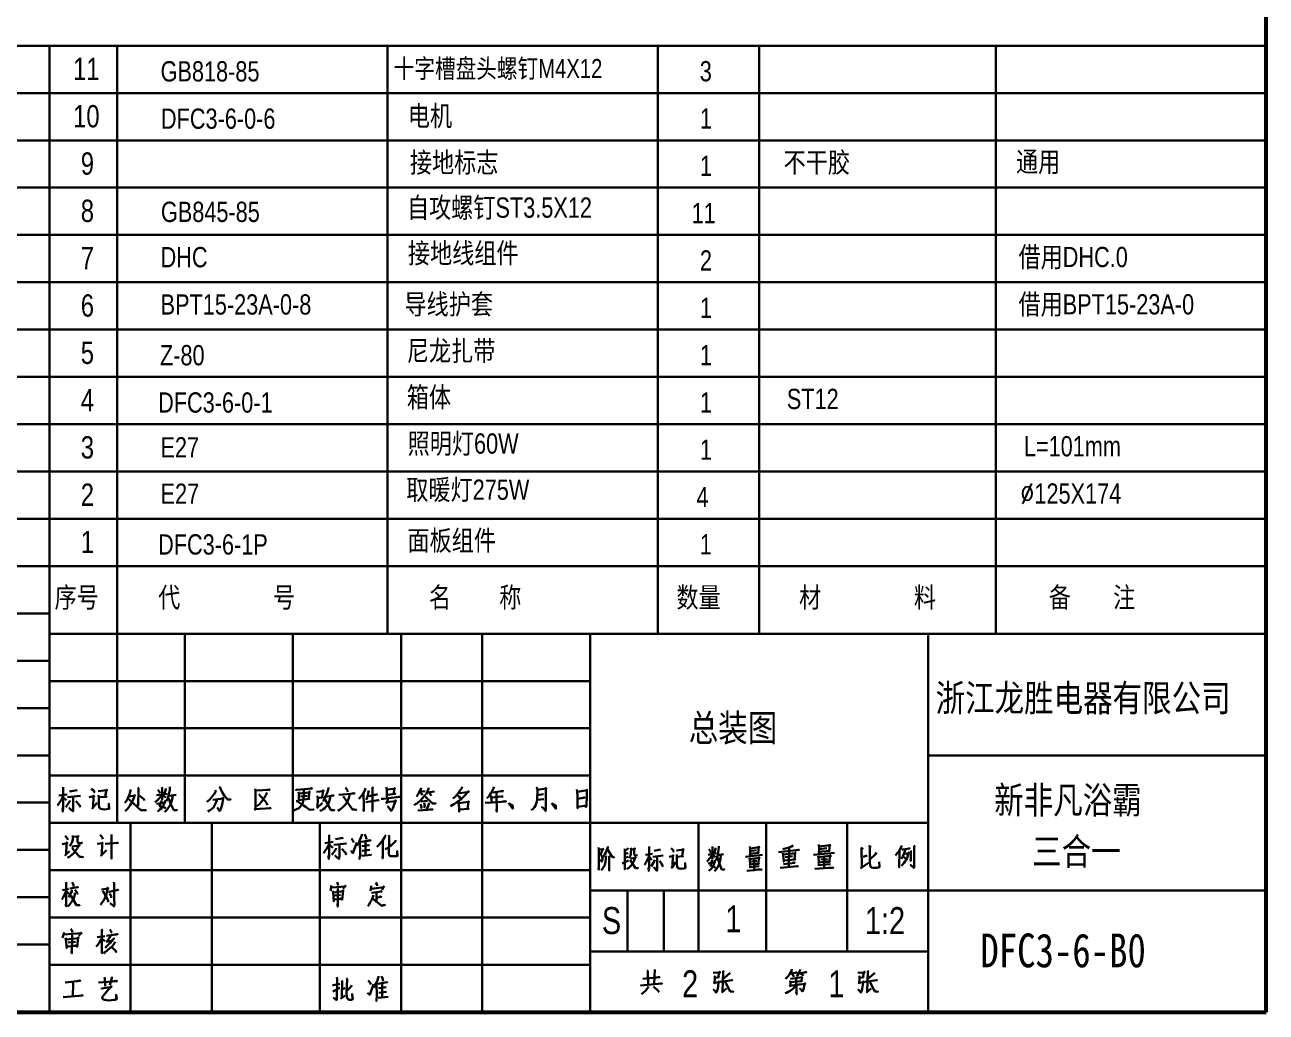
# Model space of a CAD drawing. Extents: x 2851 to 5144, y -2460 to -454.
# Drawn here: x 3241.8 to 3425.4, y -862.2 to -716.1 of the extents above; entities that cross this region are included whole.
import ezdxf

# ---------------------------------------------------------------- set-up
doc = ezdxf.new("R2010")
doc.units = 0
doc.header["$LTSCALE"] = 1.21
doc.header["$MEASUREMENT"] = 0
doc.linetypes.add('0', pattern=[0])
doc.linetypes.add('1', pattern=[0])
doc.layers.get('0').update_dxf_attribs({"linetype": 'CONTINUOUS', "lineweight": 30})
doc.styles.get("Standard").update_dxf_attribs({"font": 'txt.shx', "width": 0.8, "height": 3})

msp = doc.modelspace()

# ---------------------------------------------------------------- linework, layer by layer
at = {"lineweight": 53}
msp.add_line((3425.41, -862.18), (3425.41, -454.18), dxfattribs=at)
for p, q in [((3065.41, -719.18), (3245.41, -719.18)), ((3245.41, -719.18), (3425.41, -719.18)), ((3245.41, -719.18), (3425.41, -719.18)), ((3255.41, -806.18), (3255.41, -719.18)), ((3295.41, -806.18), (3295.41, -719.18)), ((3335.42, -806.18), (3335.42, -719.18)), ((3350.42, -806.18), (3350.42, -719.18)), ((3385.42, -806.18), (3385.42, -719.18)), ((3065.41, -726.18), (3245.41, -726.18)), ((3245.41, -726.18), (3425.41, -726.18)), ((3065.41, -733.18), (3245.41, -733.18)), ((3245.41, -733.18), (3425.41, -733.18)), ((3065.41, -740.18), (3245.41, -740.18)), ((3245.41, -740.18), (3425.41, -740.18)), ((3065.41, -747.18), (3245.41, -747.18)), ((3245.41, -747.18), (3425.41, -747.18)), ((3065.41, -754.18), (3245.41, -754.18)), ((3245.41, -754.18), (3425.41, -754.18)), ((3065.41, -761.18), (3245.41, -761.18)), ((3245.41, -761.18), (3425.41, -761.18)), ((3065.41, -768.18), (3245.41, -768.18)), ((3245.41, -768.18), (3425.41, -768.18)), ((3065.41, -775.18), (3245.41, -775.18)), ((3245.41, -775.18), (3425.41, -775.18)), ((3065.41, -782.18), (3245.41, -782.18)), ((3245.41, -782.18), (3425.41, -782.18)), ((3065.41, -789.18), (3245.41, -789.18)), ((3065.41, -789.18), (3245.41, -789.18)), ((3245.41, -789.18), (3425.41, -789.18)), ((3065.41, -796.18), (3245.41, -796.18)), ((3245.41, -796.18), (3425.41, -796.18)), ((3065.41, -803.18), (3245.41, -803.18)), ((3245.41, -806.18), (3419.85, -806.18)), ((3245.41, -806.18), (3425.41, -806.18)), ((3065.41, -810.18), (3245.41, -810.18)), ((3065.41, -817.18), (3245.41, -817.18)), ((3065.41, -824.18), (3245.41, -824.18)), ((3065.41, -831.18), (3245.41, -831.18)), ((3065.41, -838.18), (3245.41, -838.18)), ((3065.41, -845.18), (3245.41, -845.18)), ((3065.41, -852.18), (3245.41, -852.18))]:
    msp.add_line(p, q)
at = {"linetype": '0'}
for p, q in [((3245.41, -719.18), (3245.41, -862.18)), ((3245.41, -806.18), (3425.41, -806.18)), ((3255.41, -834.18), (3255.41, -806.18)), ((3265.41, -834.18), (3265.41, -806.18)), ((3281.41, -834.18), (3281.41, -806.18)), ((3297.41, -834.18), (3297.41, -806.18)), ((3309.41, -834.18), (3309.41, -806.18)), ((3325.41, -806.18), (3325.41, -862.18)), ((3375.41, -862.18), (3375.41, -806.18)), ((3425.41, -824.18), (3375.41, -824.18)), ((3325.41, -827.18), (3245.41, -827.18)), ((3375.41, -834.18), (3245.41, -834.18)), ((3257.41, -862.18), (3257.41, -834.18)), ((3269.41, -862.18), (3269.41, -834.18)), ((3285.41, -862.18), (3285.41, -834.18)), ((3297.41, -862.18), (3297.41, -834.18)), ((3309.41, -862.18), (3309.41, -834.18)), ((3341.41, -834.18), (3341.41, -853.18)), ((3351.41, -834.18), (3351.41, -853.18)), ((3363.41, -834.18), (3363.41, -853.18)), ((3325.41, -841.18), (3245.41, -841.18)), ((3375.41, -844.18), (3325.41, -844.18)), ((3425.41, -844.18), (3375.41, -844.18)), ((3375.41, -853.18), (3325.41, -853.18)), ((3425.41, -862.18), (3245.41, -862.18))]:
    msp.add_line(p, q, dxfattribs=at)
at = {"linetype": '1'}
for p, q in [((3325.41, -813.18), (3245.41, -813.18)), ((3325.41, -820.18), (3245.41, -820.18)), ((3330.91, -844.18), (3330.91, -853.18)), ((3336.27, -844.18), (3336.27, -853.18)), ((3325.41, -848.18), (3245.41, -848.18)), ((3325.41, -855.18), (3245.41, -855.18))]:
    msp.add_line(p, q, dxfattribs=at)
at = {"linetype": '0', "lineweight": 53}
msp.add_line((2850.91, -862.18), (3425.41, -862.18), dxfattribs=at)
at = {"linetype": '1'}
for points in [[(3246.77, -830.13), (3248.03, -829.95)], [(3247.44, -828.87), (3247.41, -831.93), (3247.36, -832.49), (3247.33, -832.2), (3247.38, -831.88)], [(3248.35, -829.51), (3249.51, -829.34)], [(3251.59, -829.13), (3251.94, -829.37), (3252.03, -829.48), (3252.03, -829.63), (3252, -829.43)], [(3252.58, -829.48), (3253.93, -829.34), (3253.84, -829.25), (3253.66, -830.3), (3253.84, -830.3), (3252.7, -830.39)], [(3252.64, -830.07), (3252.7, -830.51), (3252.7, -831.5), (3252.73, -831.82), (3252.79, -831.96), (3252.88, -832.05), (3253.02, -832.11), (3253.26, -832.14), (3253.52, -832.17), (3254.25, -832.08), (3254.19, -831.32), (3254.19, -832.08)], [(3257.41, -829.21), (3257.38, -829.38), (3257.24, -829.97), (3257.06, -830.37), (3256.92, -830.67), (3256.74, -830.96), (3256.57, -831.19)], [(3257.12, -830.26), (3258.06, -830.14), (3257.97, -830.08), (3257.91, -830.35), (3257.79, -830.72), (3257.68, -830.96), (3257.5, -831.28), (3257.36, -831.54), (3257.12, -831.83), (3256.95, -832.07), (3256.74, -832.27), (3256.6, -832.42)], [(3258.49, -828.92), (3258.58, -829.06), (3258.55, -829.21), (3258.52, -831.63), (3258.49, -831.48), (3258.55, -831.16)], [(3262.06, -830.05), (3261.8, -830.37), (3261.53, -830.67), (3261.27, -830.9), (3261.01, -831.1)], [(3261.24, -830.08), (3262.82, -829.85)], [(3261.42, -829.27), (3261.68, -829.59), (3261.74, -829.79)], [(3262.03, -828.89), (3262.09, -829.09), (3262.09, -830.7), (3262.03, -830.49), (3262.09, -830.32)], [(3262.09, -830.11), (3262.44, -830.29), (3262.61, -830.43)], [(3262.61, -829.09), (3262.61, -829.24), (3262.38, -829.91)], [(3263.23, -828.83), (3263.23, -829), (3263.2, -829.32), (3263.11, -829.73), (3263.02, -830.17), (3262.91, -830.52), (3262.76, -830.84), (3262.73, -830.93)], [(3263.05, -830.17), (3264.13, -830)], [(3270, -829.35), (3269.97, -829.56), (3269.76, -829.91), (3269.44, -830.32), (3269.12, -830.7), (3268.86, -830.93), (3268.68, -831.07)], [(3270.52, -828.86), (3270.67, -828.92), (3270.76, -829.24), (3270.96, -829.65), (3271.25, -830.11), (3271.63, -830.58), (3271.75, -830.72), (3272.21, -830.7), (3271.75, -830.64), (3271.6, -830.49)], [(3275.83, -829.12), (3275.86, -829.41), (3275.86, -832.21), (3275.74, -832.12), (3278.13, -832.01), (3277.96, -831.98), (3277.58, -832.04)], [(3275.91, -829.38), (3277.98, -829.27), (3277.9, -829.24), (3277.55, -829.3)], [(3277.58, -829.67), (3277.52, -829.91), (3277.37, -830.14), (3277.17, -830.49), (3276.99, -830.78), (3276.73, -831.1), (3276.47, -831.4), (3276.23, -831.6), (3276.06, -831.72)], [(3276.35, -829.91), (3276.64, -830.2), (3276.99, -830.55), (3277.31, -830.96), (3277.52, -831.22), (3277.66, -831.54)], [(3283.03, -829.22), (3283.01, -830.16), (3282.98, -830.62), (3282.95, -830.88), (3282.93, -831.03), (3282.9, -831.21), (3282.82, -831.38), (3282.74, -831.53), (3282.61, -831.67), (3282.5, -831.79), (3282.37, -831.91), (3282.23, -832.02), (3282.05, -832.11), (3281.86, -832.2), (3281.67, -832.28), (3281.59, -832.31)], [(3281.81, -829.25), (3281.91, -829.31), (3281.97, -829.28), (3284.26, -829.08), (3284.18, -829.05), (3283.91, -829.11)], [(3282.23, -829.57), (3282.31, -829.83), (3282.31, -830.39), (3282.31, -830.88), (3282.29, -830.83), (3283.86, -830.62), (3283.7, -830.62), (3283.86, -829.51), (3283.91, -829.6), (3283.83, -829.66), (3282.31, -829.81)], [(3284.93, -829.6), (3285.99, -829.46), (3285.89, -829.37), (3285.75, -830.39), (3285.89, -830.39), (3285.09, -830.51), (3285.03, -830.24), (3285.09, -830.56), (3285.06, -831.88)], [(3286.69, -828.93), (3286.63, -829.28), (3286.47, -829.75), (3286.26, -830.24), (3286.1, -830.56), (3285.99, -830.8), (3285.89, -831)], [(3286.26, -830.3), (3287.46, -830.13), (3287.33, -830.1), (3287.11, -830.16)], [(3289.81, -829.95), (3289.81, -830.13), (3289.67, -830.53), (3289.54, -830.86), (3289.38, -831.21), (3289.14, -831.5), (3289.11, -831.56), (3288.95, -831.7), (3288.77, -831.91), (3288.53, -832.08), (3288.31, -832.26), (3288.07, -832.4)], [(3288.23, -830.01), (3290.55, -829.81), (3290.39, -829.78), (3290.23, -829.83)], [(3289.22, -828.96), (3289.41, -829.22), (3289.49, -829.4), (3289.54, -829.57)], [(3292.18, -829.02), (3292.05, -829.4), (3291.86, -829.75), (3291.65, -830.07), (3291.43, -830.33), (3291.27, -830.51), (3291.17, -830.62)], [(3291.86, -829.83), (3291.89, -831.58), (3291.89, -832.08), (3291.89, -832.43), (3291.86, -832.26), (3291.89, -831.93)], [(3292.63, -829.4), (3292.55, -829.86), (3292.45, -830.27), (3292.34, -830.56), (3292.26, -830.74)], [(3292.63, -830.21), (3293.86, -829.95), (3293.73, -829.95), (3293.51, -830.04)], [(3293.14, -828.9), (3293.22, -829.02), (3293.17, -828.96), (3293.19, -832.46), (3293.17, -832.2), (3293.19, -831.76)], [(3295.19, -828.9), (3295.3, -829.25), (3295.3, -830.27), (3295.3, -830.01), (3296.58, -829.86), (3296.37, -829.86), (3296.42, -829.13), (3296.45, -829.02), (3296.5, -829.11), (3296.31, -829.13), (3295.3, -829.25)], [(3300.94, -829.97), (3300.91, -830.11), (3300.45, -830.64), (3300.42, -830.7), (3300.18, -830.96), (3299.77, -831.28), (3299.57, -831.42), (3299.37, -831.57)], [(3300.39, -829), (3300.36, -829.21), (3300.12, -829.65), (3299.92, -830), (3299.69, -830.29)], [(3300.15, -829.59), (3301, -829.5)], [(3300.36, -829.62), (3300.56, -830.05)], [(3301.47, -829), (3301.5, -829.15), (3301.15, -829.97)], [(3301.29, -829.67), (3302.34, -829.53)], [(3301.61, -829.7), (3301.87, -830.17)], [(3306.05, -829.73), (3306.14, -829.76), (3307.45, -829.56), (3307.36, -829.5), (3307.13, -829.79), (3306.87, -830.11), (3306.6, -830.37), (3306.31, -830.64), (3305.99, -830.9), (3305.64, -831.16), (3305.26, -831.4), (3305.2, -831.42), (3304.97, -831.54), (3304.74, -831.69)], [(3306.46, -828.83), (3306.43, -829.03), (3306.08, -829.5), (3305.87, -829.79), (3305.64, -830.05), (3305.35, -830.35), (3305.06, -830.55)], [(3305.73, -830.05), (3305.79, -830.08), (3306.11, -830.35), (3306.14, -830.49), (3306.02, -830.29)], [(3310.12, -830.46), (3310.15, -830.46), (3310.28, -830.35), (3310.44, -830.17), (3310.55, -830), (3310.71, -829.79), (3310.85, -829.56), (3310.96, -829.32), (3311.04, -829.18), (3311.09, -829.06), (3311.14, -828.86)], [(3310.93, -829.7), (3312.3, -829.5), (3312.52, -829.47), (3312.35, -829.44), (3312.19, -829.53)], [(3311.55, -829.62), (3311.57, -832.5), (3311.52, -832.33), (3311.57, -831.92)], [(3316.67, -832.3), (3316.8, -832.18), (3316.96, -832.07), (3317.15, -831.86), (3317.31, -831.6), (3317.42, -831.31), (3317.5, -831.02), (3317.56, -830.7), (3317.56, -830.29), (3317.56, -830.23), (3317.58, -829.79), (3317.58, -829.27), (3317.5, -828.95), (3317.58, -829.27), (3318.82, -829.09), (3318.82, -829), (3318.9, -829.09), (3318.82, -829.12), (3318.85, -832.15), (3318.79, -832.39), (3318.66, -832.18), (3318.5, -832.04), (3318.5, -832.01), (3318.28, -831.83), (3318.82, -832.3)], [(3317.58, -830.08), (3318.47, -829.94)], [(3323.43, -829.24), (3323.48, -829.53), (3323.51, -830.17), (3323.54, -830.84), (3323.54, -830.93), (3323.54, -831.4), (3323.54, -832.01), (3323.54, -831.8), (3324.59, -831.63), (3324.8, -831.83), (3324.86, -831.57), (3324.86, -831.22), (3324.88, -830.55), (3324.91, -829.85), (3324.91, -829.27), (3324.94, -829.35), (3323.51, -829.56)], [(3247.44, -830.16), (3247.3, -830.51), (3247.06, -830.91), (3246.8, -831.29), (3246.57, -831.58)], [(3247.5, -830.45), (3247.94, -830.83)], [(3248.46, -830.86), (3248.43, -830.97), (3247.82, -831.85)], [(3248.08, -830.39), (3249.98, -830.18)], [(3248.84, -830.39), (3248.93, -830.56), (3248.93, -832.02), (3248.9, -832.34), (3248.87, -832.46), (3248.32, -831.99), (3248.87, -832.4)], [(3249.31, -830.97), (3249.83, -831.56), (3249.92, -831.79), (3249.72, -831.41)], [(3251.27, -830.39), (3252.03, -830.24), (3251.91, -830.16), (3251.86, -831.85), (3251.74, -832.02), (3252.44, -831.21)], [(3257.12, -830.67), (3258.99, -832.33), (3259.66, -832.3), (3259.63, -832.3), (3259.02, -832.27), (3258.7, -832.07)], [(3258.76, -830.17), (3258.81, -830.2), (3259.34, -830.67), (3259.48, -830.84)], [(3261.24, -831.37), (3262.5, -831.16), (3262.53, -830.9), (3262.53, -831.02), (3262.38, -831.37), (3262.18, -831.75), (3261.97, -832.04), (3261.74, -832.21), (3261.53, -832.39), (3261.39, -832.47)], [(3262, -830.87), (3261.68, -831.69), (3261.88, -831.75), (3262.12, -831.8), (3262.35, -831.89), (3262.64, -832.01)], [(3263.63, -830.17), (3263.55, -830.67), (3263.46, -831.02), (3263.37, -831.31), (3263.26, -831.57), (3263.02, -831.92), (3262.82, -832.18), (3262.58, -832.42), (3262.41, -832.53)], [(3262.99, -830.55), (3263.05, -830.61), (3263.34, -831.42), (3263.55, -831.8), (3263.75, -832.21), (3263.81, -832.3), (3264.25, -832.27), (3263.81, -832.24), (3263.66, -832.07)], [(3270.14, -830.7), (3270.17, -830.87), (3270.03, -831.22), (3269.88, -831.51), (3269.65, -831.89), (3269.36, -832.15), (3269.06, -832.36), (3268.83, -832.5)], [(3269.56, -830.75), (3271.08, -830.55), (3271.08, -830.46), (3271.13, -830.52), (3271.08, -830.58), (3270.99, -831.22), (3270.9, -831.63), (3270.76, -832.07), (3270.61, -832.36), (3270.58, -832.42), (3270.41, -832.12), (3270.2, -831.89)], [(3281.91, -830.97), (3282.05, -830.97), (3282.55, -831.29), (3282.98, -831.58), (3283.38, -831.85), (3283.89, -832.23), (3284.47, -832.17), (3283.91, -832.23), (3283.73, -832.11)], [(3282.55, -830.27), (3283.51, -830.16)], [(3284.98, -831.99), (3285.81, -831.21)], [(3286.93, -830.24), (3286.93, -830.42), (3286.82, -830.88), (3286.71, -831.15), (3286.61, -831.38), (3286.47, -831.58), (3286.31, -831.79), (3286.13, -831.99), (3285.91, -832.14), (3285.7, -832.28), (3285.54, -832.34), (3285.38, -832.4)], [(3286.13, -830.68), (3286.21, -830.71), (3287.03, -832.28), (3287.54, -832.31), (3287.06, -832.23), (3286.93, -832.05)], [(3288.82, -830.33), (3288.93, -830.39), (3290.21, -832.17), (3290.79, -832.26), (3290.23, -832.14), (3290.05, -831.96)], [(3292.21, -831.12), (3294.1, -830.83), (3293.97, -830.8), (3293.73, -830.88)], [(3294.47, -830.59), (3294.82, -830.59), (3295.51, -830.53), (3297.22, -830.33), (3297.03, -830.3), (3296.77, -830.36)], [(3295.49, -830.53), (3295.3, -831.23), (3295.25, -831.12), (3296.66, -830.94), (3296.58, -830.83), (3296.58, -830.94), (3296.42, -831.44), (3296.31, -831.76), (3296.18, -832.02), (3296.07, -832.23), (3295.99, -832.37), (3295.94, -832.4), (3295.46, -831.73), (3295.97, -832.34)], [(3300.27, -831.42), (3300.42, -831.8), (3300.42, -831.98), (3300.39, -831.75)], [(3301.32, -830.9), (3300.39, -831.02)], [(3300.82, -831.19), (3300.94, -831.63), (3300.88, -831.86), (3300.88, -831.54)], [(3300.88, -830.17), (3302.05, -831.28), (3302.52, -831.28), (3302.05, -831.25), (3301.82, -831.05)], [(3301.55, -831.22), (3301.55, -831.42), (3301.2, -832.24)], [(3305.87, -831.1), (3305.93, -831.19), (3305.99, -831.92), (3306.02, -832.01), (3306.02, -832.53), (3305.99, -832.3), (3305.99, -832.21), (3307.42, -832.07), (3307.39, -832.07), (3307.25, -832.07), (3307.39, -830.99), (3307.45, -831.05), (3307.36, -831.07), (3305.96, -831.25)], [(3309.88, -831.16), (3310.28, -831.22), (3310.85, -831.16), (3312.95, -830.99), (3312.79, -830.96), (3312.49, -831.02)], [(3312.52, -830.26), (3312.27, -830.26), (3310.79, -830.43), (3310.69, -830.17), (3310.77, -830.35), (3310.85, -831.13)], [(3313.92, -831.78), (3313.34, -831.32), (3313.94, -832.07), (3313.94, -831.62), (3313.34, -831.32)], [(3318.52, -830.67), (3317.53, -830.78)], [(3320.3, -831.78), (3319.73, -831.32), (3320.33, -832.07), (3320.33, -831.62), (3319.73, -831.32)], [(3323.54, -830.61), (3324.59, -830.43), (3324.48, -830.4), (3324.24, -830.52)], [(3299.89, -832.33), (3302.11, -832.18), (3301.96, -832.18), (3301.64, -832.21)], [(3247.26, -837.3), (3248.05, -837.18), (3247.93, -837.07), (3247.91, -837.3), (3247.88, -838.85), (3247.73, -838.96), (3248.34, -838.35)], [(3247.7, -836.08), (3248.05, -836.48), (3248.11, -836.66)], [(3248.72, -837.65), (3249.86, -837.51), (3249.77, -837.42), (3249.66, -837.65), (3249.51, -837.94), (3249.36, -838.18), (3249.22, -838.38), (3248.98, -838.64), (3248.72, -838.88), (3248.46, -839.08), (3248.26, -839.23), (3248.08, -839.31)], [(3248.84, -836.02), (3248.87, -836.28), (3248.87, -836.57), (3248.81, -836.83), (3248.72, -837.1), (3248.61, -837.27), (3248.49, -837.42), (3248.34, -837.56)], [(3248.9, -836.25), (3249.68, -836.19), (3249.63, -836.11), (3249.54, -836.34), (3249.54, -836.54), (3249.54, -836.72), (3249.54, -836.92), (3249.57, -837.01), (3249.63, -837.1), (3249.74, -837.13), (3249.89, -837.16), (3250.09, -837.16), (3250.21, -837.13), (3250.3, -837.07)], [(3252.46, -837.27), (3253.28, -837.16), (3253.22, -837.1), (3253.16, -838.91), (3253.04, -839.02), (3253.83, -838.21)], [(3252.9, -835.96), (3253.13, -836.25), (3253.25, -836.4), (3253.31, -836.57)], [(3253.66, -837.27), (3255.55, -837.13), (3255.43, -837.1), (3255.2, -837.16)], [(3254.56, -835.87), (3254.59, -836.08), (3254.59, -839.49), (3254.56, -839.26), (3254.59, -838.96)], [(3286.8, -837.2), (3286.66, -837.55), (3286.42, -837.96), (3286.16, -838.34), (3285.93, -838.63)], [(3286.13, -837.17), (3287.39, -837)], [(3286.8, -835.92), (3286.77, -838.98), (3286.72, -839.53), (3286.69, -839.24), (3286.75, -838.92)], [(3287.45, -837.43), (3289.34, -837.23)], [(3288.2, -837.43), (3288.29, -837.61), (3288.29, -839.07), (3288.26, -839.39), (3288.23, -839.5), (3287.68, -839.04), (3288.23, -839.45)], [(3287.71, -836.56), (3288.87, -836.38)], [(3290.01, -838.4), (3290.04, -838.37), (3290.3, -838.63), (3290.88, -837.05)], [(3290.07, -836.5), (3290.3, -836.76), (3290.45, -837.08)], [(3291.61, -835.83), (3291.61, -835.97), (3291.38, -836.59), (3291.15, -837.05), (3290.88, -837.52)], [(3291.32, -836.88), (3291.35, -838.86), (3291.32, -839.24), (3291.29, -839.53), (3291.29, -839.27)], [(3291.5, -836.97), (3292.9, -836.76), (3292.84, -836.73), (3292.57, -836.79), (3292.14, -836.88), (3292.14, -838.98)], [(3292.02, -835.86), (3292.25, -836.32), (3292.25, -836.44), (3292.28, -836.59)], [(3295.14, -835.97), (3295.08, -836.15), (3294.96, -836.32), (3294.7, -836.73), (3294.5, -837), (3294.23, -837.32), (3294.06, -837.52), (3293.85, -837.7)], [(3294.7, -836.76), (3294.7, -839.42), (3294.67, -839.21), (3294.7, -838.98)], [(3296.6, -836.73), (3296.57, -836.91), (3296.27, -837.2), (3296.01, -837.46), (3295.78, -837.61), (3295.52, -837.84), (3295.08, -838.07)], [(3295.6, -836), (3295.66, -836.21), (3295.66, -836.53), (3295.66, -836.59), (3295.6, -838.75), (3295.66, -838.89), (3295.69, -838.98), (3295.75, -839.04), (3295.87, -839.1), (3296.01, -839.12), (3296.83, -839.1), (3296.89, -839.07), (3296.86, -838.34), (3296.86, -839.07)], [(3359.17, -837.39), (3359.26, -837.68), (3359.29, -838.58), (3359.2, -838.44), (3360.84, -838.29), (3360.75, -838.29), (3360.84, -837.42), (3360.92, -837.47), (3359.26, -837.65)], [(3248.69, -837.91), (3248.75, -837.91), (3249.83, -839.2), (3250.38, -839.23), (3249.83, -839.14), (3249.68, -839.02)], [(3286.86, -837.49), (3287.3, -837.87)], [(3287.82, -837.9), (3287.8, -838.02), (3287.18, -838.89)], [(3288.67, -838.02), (3289.2, -838.6), (3289.28, -838.83), (3289.08, -838.45)], [(3291.55, -839.04), (3293.04, -838.89)], [(3291.61, -837.61), (3292.75, -837.46)], [(3291.64, -838.31), (3292.78, -838.16)], [(3326.65, -837.81), (3326.69, -838.13), (3326.69, -841.11), (3326.65, -840.9), (3326.67, -840.64)], [(3326.72, -838.13), (3327.35, -838.07), (3327.28, -838.02), (3326.97, -838.75), (3326.97, -838.8), (3327.02, -838.89), (3327.09, -839.01), (3327.14, -839.12), (3327.18, -839.24), (3327.21, -839.42), (3327.21, -839.56), (3327.18, -839.71), (3327.16, -839.82), (3327.11, -839.91), (3326.86, -839.62)], [(3327.7, -839.07), (3327.74, -839.24), (3327.7, -839.3), (3327.7, -839.53), (3327.67, -839.88), (3327.63, -840.12), (3327.58, -840.35), (3327.51, -840.55), (3327.39, -840.73), (3327.28, -840.87), (3327.16, -841.02), (3327.02, -841.17)], [(3328, -837.67), (3328, -837.81), (3327.93, -838.02), (3327.81, -838.31), (3327.7, -838.57), (3327.58, -838.8), (3327.46, -839.01), (3327.32, -839.21)], [(3327.95, -838.05), (3328.65, -839.21), (3328.93, -839.27), (3328.65, -839.15), (3328.49, -838.95)], [(3328.16, -839.04), (3328.21, -839.12), (3328.19, -839.15), (3328.21, -841.22), (3328.19, -840.99), (3328.21, -840.73)], [(3330.5, -838.02), (3330.52, -838.28), (3330.52, -841.05), (3330.52, -840.82), (3330.52, -840.58)], [(3331.06, -837.93), (3330.82, -838.13), (3330.54, -838.28)], [(3330.54, -838.75), (3331.03, -838.63)], [(3331.03, -839.18), (3330.54, -839.33)], [(3331.36, -839.42), (3331.38, -839.42), (3332.13, -839.33), (3332.08, -839.24), (3331.97, -839.56), (3331.9, -839.77), (3331.83, -839.94), (3331.73, -840.12), (3331.62, -840.29), (3331.48, -840.47), (3331.36, -840.58), (3331.22, -840.7), (3331.06, -840.85), (3330.94, -840.93), (3330.82, -841.02)], [(3331.41, -837.87), (3331.45, -838.13), (3331.43, -838.54), (3331.41, -838.8), (3331.36, -838.98), (3331.31, -839.12), (3331.24, -839.21), (3331.17, -839.33)], [(3331.45, -838.1), (3332.04, -837.99), (3331.99, -837.96), (3331.92, -838.13), (3331.9, -838.37), (3331.9, -838.69), (3331.92, -838.83), (3331.94, -838.92), (3332.01, -838.95), (3332.11, -839.01), (3332.39, -838.95)], [(3334.14, -838.95), (3334.02, -839.3), (3333.83, -839.71), (3333.62, -840.09), (3333.44, -840.38)], [(3333.6, -838.92), (3334.6, -838.75)], [(3334.14, -837.67), (3334.11, -840.73), (3334.07, -841.28), (3334.04, -840.99), (3334.09, -840.67)], [(3334.18, -839.24), (3334.53, -839.62)], [(3334.65, -839.18), (3336.17, -838.98)], [(3335.26, -839.18), (3335.33, -839.36), (3335.33, -840.82), (3335.3, -841.14), (3335.28, -841.25), (3334.84, -840.79), (3335.28, -841.2)], [(3334.86, -838.31), (3335.79, -838.13)], [(3337.1, -839.18), (3337.71, -839.04), (3337.61, -838.95), (3337.57, -840.64), (3337.47, -840.82), (3338.03, -840)], [(3337.36, -837.93), (3337.64, -838.16), (3337.71, -838.28), (3337.71, -838.42), (3337.68, -838.22)], [(3338.15, -838.28), (3339.22, -838.13), (3339.15, -838.05), (3339.01, -839.1), (3339.15, -839.1), (3338.24, -839.18)], [(3338.2, -838.86), (3338.24, -839.3), (3338.24, -840.29), (3338.27, -840.61), (3338.31, -840.76), (3338.38, -840.85), (3338.5, -840.9), (3338.69, -840.93), (3338.9, -840.96), (3339.48, -840.87), (3339.43, -840.12), (3339.43, -840.87)], [(3343.49, -838.85), (3343.28, -839.17), (3343.07, -839.46), (3342.86, -839.69), (3342.65, -839.9)], [(3342.83, -838.88), (3344.09, -838.64)], [(3342.97, -838.06), (3343.18, -838.38), (3343.23, -838.58)], [(3343.46, -837.68), (3343.51, -837.88), (3343.51, -839.49), (3343.46, -839.28), (3343.51, -839.11)], [(3343.51, -838.91), (3343.79, -839.08), (3343.93, -839.23)], [(3343.93, -837.88), (3343.93, -838.03), (3343.74, -838.7)], [(3344.75, -838.96), (3344.68, -839.46), (3344.61, -839.81), (3344.54, -840.1), (3344.44, -840.36), (3344.26, -840.71), (3344.09, -840.98), (3343.91, -841.21), (3343.77, -841.33)], [(3344.42, -837.62), (3344.42, -837.8), (3344.4, -838.12), (3344.33, -838.53), (3344.26, -838.96), (3344.16, -839.31), (3344.05, -839.63), (3344.02, -839.72)], [(3344.28, -838.96), (3345.14, -838.79)], [(3348.39, -839.2), (3349.23, -839.08), (3350.89, -838.91)], [(3348.95, -839.34), (3349.02, -839.58), (3349.05, -840.28), (3349.05, -840.42), (3348.98, -840.33), (3349.7, -840.25), (3350.35, -840.22), (3350.26, -840.19), (3350.38, -839.28), (3350.47, -839.34), (3349.68, -839.46), (3349.02, -839.55)], [(3349, -837.68), (3349.07, -837.97), (3349.09, -838.88), (3349.02, -838.73), (3350.33, -838.58), (3350.26, -838.58), (3350.33, -837.71), (3350.4, -837.77), (3349.07, -837.94)], [(3349.07, -838.35), (3350, -838.21)], [(3353.28, -838.5), (3356.31, -838.17), (3356.2, -838.15), (3355.9, -838.23)], [(3355.44, -837.5), (3355.17, -837.68), (3354.68, -837.85), (3354.3, -837.97), (3354.07, -838.03), (3353.89, -838.06)], [(3353.89, -838.67), (3353.95, -838.93), (3354.01, -839.4), (3354.04, -839.9), (3354.04, -839.72), (3355.73, -839.57), (3355.61, -839.57), (3355.73, -838.55), (3355.76, -838.64), (3353.95, -838.85)], [(3354.24, -839.25), (3355.35, -839.11)], [(3354.82, -837.82), (3354.8, -840.71)], [(3358.42, -838.9), (3359.47, -838.79), (3361.54, -838.61)], [(3359.12, -839.05), (3359.2, -839.28), (3359.23, -839.98), (3359.23, -840.13), (3359.15, -840.04), (3360.05, -839.95), (3360.87, -839.92), (3360.75, -839.9), (3360.9, -838.99), (3361.01, -839.05), (3360.02, -839.17), (3359.2, -839.25)], [(3359.26, -838.06), (3360.43, -837.91)], [(3359.99, -839.17), (3359.99, -840.86)], [(3365.44, -837.82), (3365.73, -838), (3365.56, -837.94), (3365.61, -840.74), (3365.44, -840.86), (3366.55, -840.07)], [(3365.76, -839.2), (3366.4, -839.02)], [(3366.63, -837.5), (3366.87, -837.71), (3366.78, -837.65), (3366.78, -838.26), (3366.78, -838.87), (3366.78, -839.43), (3366.78, -839.84), (3366.78, -839.87), (3366.78, -839.98), (3366.81, -840.54), (3366.9, -840.68), (3367.01, -840.77), (3367.28, -840.83), (3367.8, -840.8), (3368.18, -840.71), (3368.21, -840.68), (3368.15, -839.92)], [(3366.78, -839.57), (3367.63, -838.82), (3367.77, -838.55)], [(3371.48, -837.5), (3371.45, -837.65), (3371.1, -838.29), (3370.81, -838.67), (3370.58, -839.02)], [(3371.16, -838.29), (3371.13, -840.77), (3371.1, -840.6), (3371.1, -840.57), (3371.13, -840.3)], [(3371.98, -838.17), (3372.01, -838.23), (3371.86, -838.64), (3371.71, -839.02), (3371.57, -839.28), (3371.45, -839.49)], [(3371.98, -838.73), (3372.56, -838.64), (3372.5, -838.55), (3372.44, -838.87), (3372.33, -839.17), (3372.27, -839.4), (3372.15, -839.63), (3372.01, -839.84), (3371.86, -840.07), (3371.71, -840.25), (3371.57, -840.45), (3371.45, -840.54)], [(3371.51, -838.09), (3371.57, -838.12), (3371.63, -838.12), (3372.65, -837.94), (3372.56, -837.94), (3372.41, -838)], [(3371.68, -839.17), (3371.95, -839.34), (3372.01, -839.49)], [(3373.26, -837.53), (3373.38, -837.65), (3373.32, -837.68), (3373.35, -840.57), (3373.35, -840.6), (3373.32, -840.77), (3373.26, -840.83), (3372.79, -840.39), (3373.26, -840.8), (3373.32, -840.68)], [(3372.82, -838.32), (3372.88, -838.38), (3372.82, -838.41), (3372.82, -839.81), (3372.79, -839.66), (3372.82, -839.49)], [(3330.12, -840.2), (3331.08, -839.74)], [(3331.31, -839.65), (3331.38, -839.74), (3332.11, -840.85), (3332.46, -840.85), (3332.13, -840.82), (3332.01, -840.7)], [(3334.95, -839.65), (3334.93, -839.77), (3334.44, -840.64)], [(3335.63, -839.77), (3336.05, -840.35), (3336.12, -840.58), (3335.96, -840.2)], [(3342.83, -840.16), (3343.84, -839.96), (3343.86, -839.69), (3343.86, -839.81), (3343.74, -840.16), (3343.58, -840.54), (3343.42, -840.83), (3343.23, -841.01), (3343.07, -841.18), (3342.95, -841.27)], [(3343.44, -839.66), (3343.18, -840.48), (3343.35, -840.54), (3343.53, -840.6), (3343.72, -840.68), (3343.95, -840.8)], [(3344.23, -839.34), (3344.28, -839.4), (3344.51, -840.22), (3344.68, -840.6), (3344.84, -841.01), (3344.89, -841.09), (3345.24, -841.06), (3344.89, -841.03), (3344.77, -840.86)], [(3348.56, -841.27), (3349.65, -841.15), (3350.19, -841.09), (3350.75, -841.09), (3350.68, -841.06), (3350.33, -841.09)], [(3348.93, -840.74), (3350.42, -840.6)], [(3349.26, -839.9), (3350.07, -839.81)], [(3349.65, -839.46), (3349.65, -841.15)], [(3353.48, -840.83), (3356.14, -840.6), (3356.02, -840.57), (3355.85, -840.62)], [(3353.98, -840.3), (3355.67, -840.07), (3355.55, -840.04), (3355.38, -840.1)], [(3358.62, -840.97), (3359.99, -840.86), (3360.66, -840.8), (3361.36, -840.8), (3361.27, -840.77), (3360.84, -840.8)], [(3359.09, -840.45), (3360.95, -840.3)], [(3359.5, -839.6), (3360.52, -839.52)], [(3247.82, -842.96), (3247.94, -843.13), (3247.89, -843.08), (3247.89, -846.52), (3247.84, -846.31), (3247.89, -846.02)], [(3248.78, -842.96), (3248.92, -843.22), (3248.96, -843.4), (3248.96, -843.57)], [(3254.94, -842.93), (3254.99, -843.25), (3254.99, -845.41), (3254.99, -845.47), (3255.01, -846.2), (3254.99, -846.49), (3254.97, -846.55), (3254.45, -846.08), (3254.97, -846.49)], [(3287.94, -842.93), (3288.08, -843.22), (3288.13, -843.43)], [(3247.89, -844.13), (3247.75, -844.53), (3247.59, -844.88), (3247.42, -845.2), (3247.24, -845.5)], [(3248.22, -843.92), (3247.33, -844.13)], [(3247.91, -844.27), (3248.24, -844.65)], [(3249.15, -844.53), (3249.17, -844.77), (3249.03, -845.18), (3248.89, -845.5), (3248.73, -845.76), (3248.59, -845.96), (3248.45, -846.17), (3248.29, -846.34), (3248.08, -846.52)], [(3248.73, -844.1), (3248.71, -844.33), (3248.47, -844.74), (3248.31, -845.03), (3248.22, -845.15)], [(3248.43, -843.89), (3249.62, -843.69), (3249.52, -843.66), (3249.41, -843.72)], [(3249.17, -844.1), (3249.45, -844.42), (3249.52, -844.56), (3249.62, -844.74)], [(3253.08, -844.04), (3254.1, -843.86), (3254.03, -843.78), (3253.96, -844.13), (3253.87, -844.48), (3253.78, -844.85), (3253.59, -845.32), (3253.38, -845.7), (3253.36, -845.76), (3253.17, -846.02), (3252.94, -846.31)], [(3253.31, -844.24), (3253.94, -845.38), (3254.06, -845.7), (3254.08, -845.9)], [(3254.15, -844.36), (3254.22, -844.39), (3255.57, -844.1), (3255.48, -844.07), (3255.39, -844.13)], [(3254.31, -844.62), (3254.52, -845.06), (3254.55, -845.26)], [(3287.1, -843.43), (3287.1, -843.69), (3287.05, -843.89), (3287.01, -844.1), (3286.96, -844.24)], [(3287.1, -843.75), (3289.2, -843.57), (3289.15, -843.48), (3288.87, -843.95)], [(3287.31, -844.21), (3287.36, -844.48), (3287.45, -845.76), (3287.43, -845.53), (3288.59, -845.41), (3288.45, -845.38), (3288.2, -845.44)], [(3288.59, -845.41), (3288.69, -845.55), (3288.83, -844.15), (3288.87, -844.27), (3287.4, -844.48)], [(3288.03, -843.83), (3288.08, -843.89), (3288.06, -846.55), (3288.01, -846.28), (3288.06, -845.96)], [(3292.99, -843.51), (3292.99, -843.72), (3292.96, -843.86), (3292.94, -844.01), (3292.89, -844.15), (3292.85, -844.24)], [(3292.99, -843.92), (3294.9, -843.66), (3294.85, -843.57), (3294.6, -844.1)], [(3293.06, -844.5), (3294.57, -844.33), (3294.48, -844.3), (3294.25, -844.39)], [(3293.69, -842.99), (3293.83, -843.25), (3293.9, -843.4), (3293.9, -843.48)], [(3293.78, -844.53), (3293.8, -844.68), (3293.8, -845.93)], [(3248.52, -844.94), (3248.59, -845), (3249.41, -846.34), (3249.85, -846.37), (3249.43, -846.28), (3249.31, -846.17)], [(3287.64, -844.94), (3288.48, -844.83)], [(3293.27, -844.88), (3293.27, -845.03), (3293.15, -845.41), (3292.99, -845.73), (3292.82, -846.02), (3292.68, -846.25), (3292.52, -846.49)], [(3293.17, -845.41), (3293.2, -845.38), (3294.55, -846.46), (3295.06, -846.31), (3294.55, -846.4), (3294.39, -846.31)], [(3293.9, -845.18), (3293.94, -845.2), (3294.48, -845.09), (3294.41, -845.06), (3294.29, -845.12)], [(3248.56, -849.87), (3248.74, -850.16), (3248.8, -850.37)], [(3253.09, -849.9), (3253.2, -850.05), (3253.17, -850.02), (3253.17, -853.46), (3253.15, -853.2), (3253.17, -852.91)], [(3254.34, -849.96), (3254.55, -850.25), (3254.57, -850.37), (3254.55, -850.46)], [(3247.51, -850.37), (3247.51, -850.63), (3247.45, -850.83), (3247.4, -851.04), (3247.34, -851.18)], [(3247.51, -850.69), (3250.14, -850.51), (3250.08, -850.43), (3249.73, -850.89)], [(3247.77, -851.16), (3247.83, -851.42), (3247.95, -852.7), (3247.92, -852.47), (3249.38, -852.35), (3249.2, -852.32), (3248.88, -852.38)], [(3249.38, -852.35), (3249.5, -852.5), (3249.67, -851.1), (3249.73, -851.21), (3247.89, -851.42)], [(3248.18, -851.88), (3249.23, -851.77)], [(3248.68, -850.78), (3248.74, -850.83), (3248.71, -853.49), (3248.65, -853.23), (3248.71, -852.91)], [(3253.2, -851.13), (3252.94, -851.59), (3252.74, -851.94), (3252.56, -852.21), (3252.33, -852.47)], [(3253.61, -850.92), (3252.47, -851.1)], [(3253.2, -851.33), (3253.58, -851.68)], [(3255.13, -851.77), (3255.04, -851.97), (3254.69, -852.44), (3254.34, -852.73), (3253.96, -853.05), (3253.64, -853.28), (3253.38, -853.46)], [(3254.92, -851.18), (3254.9, -851.33), (3254.55, -851.77), (3254.52, -851.8), (3254.25, -852.09), (3253.96, -852.38), (3253.64, -852.64)], [(3253.85, -850.89), (3255.48, -850.66), (3255.36, -850.63), (3255.13, -850.72)], [(3254.43, -850.86), (3254.4, -851.04), (3253.9, -851.74), (3253.85, -851.77), (3254.75, -851.56)], [(3254.57, -852.56), (3255.16, -853.05), (3255.27, -853.28), (3255.1, -852.99)], [(3247.73, -857.81), (3249.95, -857.54), (3249.83, -857.51), (3249.66, -857.57)], [(3252.66, -857.78), (3255.41, -857.57), (3255.2, -857.54), (3255, -857.6)], [(3253.54, -857.02), (3253.6, -857.19), (3253.66, -858.33)], [(3254.62, -856.93), (3254.62, -857.13), (3254.33, -858.16)], [(3287.93, -857), (3287.96, -857.24), (3287.91, -860.27), (3287.88, -860.39), (3287.47, -860.07), (3287.88, -860.33)], [(3288.63, -857.5), (3288.69, -857.65), (3288.66, -860.07), (3288.55, -860.15), (3289.13, -859.69)], [(3289.36, -857.15), (3289.42, -857.32), (3289.36, -859.48), (3289.39, -859.75), (3289.39, -859.92), (3289.42, -860.07), (3289.48, -860.18), (3289.57, -860.27), (3289.63, -860.3), (3289.74, -860.33), (3289.86, -860.33), (3290.15, -860.33), (3290.24, -860.27), (3290.27, -860.24), (3290.18, -859.48), (3290.24, -860.27), (3290.18, -860.3)], [(3292.55, -857.5), (3292.78, -857.76), (3292.93, -858.08)], [(3294.09, -856.83), (3294.09, -856.97), (3293.86, -857.59), (3293.63, -858.05), (3293.36, -858.52)], [(3294.5, -856.86), (3294.73, -857.32), (3294.73, -857.44), (3294.76, -857.59)], [(3333.18, -857.23), (3335.68, -857.02), (3335.6, -857), (3335.39, -857.02)], [(3333.85, -855.95), (3333.93, -856.12), (3333.96, -858.1)], [(3334.96, -855.86), (3334.84, -858.05)], [(3343.61, -856.38), (3344.63, -856.3), (3344.55, -856.21), (3344.34, -857), (3344.46, -857), (3343.85, -857.08), (3343.82, -856.88), (3343.85, -857.14), (3343.79, -857.93), (3343.73, -857.84), (3344.49, -857.75), (3344.43, -857.64), (3344.4, -857.84), (3344.26, -858.72), (3344.17, -858.98), (3344.11, -859.15), (3344.05, -859.27), (3343.67, -858.86), (3344.05, -859.21), (3344.11, -859.15)], [(3344.63, -857.67), (3346.44, -857.46), (3346.3, -857.43), (3346.06, -857.49)], [(3345.01, -856.06), (3345.13, -856.18), (3345.07, -856.15), (3344.98, -859.12), (3344.93, -859.24), (3345.57, -858.66)], [(3346.09, -856.35), (3346.03, -856.44), (3345.04, -857.32)], [(3345.31, -857.61), (3346.12, -859.1), (3346.59, -859.15), (3346.12, -859.07), (3346.01, -858.89)], [(3355.25, -855.83), (3355.22, -856), (3354.93, -856.5), (3354.72, -856.79), (3354.55, -857), (3354.28, -857.26)], [(3355.01, -857.23), (3356.76, -857.02), (3356.71, -857), (3356.65, -857.58), (3356.73, -857.58), (3355.01, -857.75), (3354.98, -857.61), (3355.01, -857.75), (3355.01, -858.25), (3354.96, -858.34), (3354.93, -858.28), (3356.3, -858.07), (3357.23, -857.99), (3357.14, -857.9), (3357.06, -858.25), (3357, -858.66), (3356.91, -858.92), (3356.82, -859.1), (3356.44, -858.72), (3356.85, -859.01)], [(3354.96, -856.5), (3355.98, -856.32), (3355.89, -856.3), (3355.71, -856.35)], [(3355.22, -856.53), (3355.48, -856.82), (3355.51, -856.94)], [(3355.89, -857.17), (3355.92, -859.21), (3355.95, -859.53), (3355.89, -859.39), (3355.92, -859.12)], [(3356.5, -855.86), (3356.47, -855.97), (3356.24, -856.47), (3356.06, -856.7), (3355.92, -856.91)], [(3356.27, -856.47), (3357.38, -856.24), (3357.26, -856.24), (3357.06, -856.3)], [(3356.47, -856.44), (3356.85, -856.67), (3356.91, -856.82)], [(3365.01, -856.38), (3366.03, -856.3), (3365.95, -856.21), (3365.74, -857), (3365.86, -857), (3365.25, -857.08), (3365.22, -856.88), (3365.25, -857.14), (3365.19, -857.93), (3365.13, -857.84), (3365.89, -857.75), (3365.83, -857.64), (3365.8, -857.84), (3365.66, -858.72), (3365.57, -858.98), (3365.51, -859.15), (3365.45, -859.27), (3365.07, -858.86), (3365.45, -859.21), (3365.51, -859.15)], [(3366.03, -857.67), (3367.84, -857.46), (3367.7, -857.43), (3367.46, -857.49)], [(3366.41, -856.06), (3366.53, -856.18), (3366.47, -856.15), (3366.38, -859.12), (3366.33, -859.24), (3366.97, -858.66)], [(3367.49, -856.35), (3367.43, -856.44), (3366.44, -857.32)], [(3366.71, -857.61), (3367.52, -859.1), (3367.99, -859.15), (3367.52, -859.07), (3367.41, -858.89)], [(3248.84, -857.78), (3248.9, -858.01), (3248.87, -859.85)], [(3253.04, -858.65), (3253.1, -858.68), (3253.16, -858.68), (3254.62, -858.42), (3254.53, -858.36), (3254.33, -858.65), (3253.95, -859.03), (3253.68, -859.38), (3253.36, -859.76), (3253.25, -859.91), (3253.22, -860.05), (3253.25, -860.17), (3253.31, -860.28), (3253.45, -860.34), (3253.63, -860.37), (3253.86, -860.4), (3254.21, -860.43), (3254.59, -860.4), (3254.85, -860.37), (3255.11, -860.34), (3255.32, -860.28), (3255.38, -860.23), (3255.26, -859.58), (3255.29, -860.26)], [(3287.29, -858.2), (3287.35, -858.2), (3288.37, -858)], [(3287.32, -859.13), (3288.37, -858.58)], [(3289.13, -858.64), (3288.69, -858.78)], [(3290.12, -858.17), (3290.03, -858.37), (3289.39, -859.02)], [(3292.49, -859.4), (3292.52, -859.37), (3292.78, -859.63), (3293.36, -858.05)], [(3293.8, -857.88), (3293.83, -859.86), (3293.8, -860.24), (3293.77, -860.53), (3293.77, -860.27)], [(3293.98, -857.97), (3295.38, -857.76), (3295.32, -857.73), (3295.06, -857.79), (3294.62, -857.88), (3294.62, -859.98)], [(3294.09, -858.61), (3295.23, -858.46)], [(3294.12, -859.31), (3295.26, -859.16)], [(3332.83, -858.22), (3336.01, -857.96), (3335.86, -857.93), (3335.68, -857.99)], [(3334.02, -858.4), (3333.93, -858.6), (3333.58, -859.04), (3333.29, -859.27), (3332.97, -859.53)], [(3334.78, -858.4), (3335.45, -859.01), (3335.6, -859.24)], [(3355.89, -858.13), (3355.68, -858.45), (3355.36, -858.75), (3354.98, -859.01), (3354.69, -859.18), (3354.46, -859.3), (3354.26, -859.36)], [(3247.41, -859.96), (3250.33, -859.73), (3250.24, -859.67), (3249.98, -859.76)], [(3294.03, -860.04), (3295.52, -859.89)]]:
    msp.add_lwpolyline(points, dxfattribs=at)

# ---------------------------------------------------------------- texts
at = {"attachment_point": 1}
for s, insert, char_height, width in [('\\fￋￎￌ￥|b0|i0|c134|p2;11', (3248.89, -720.96), 3.3, 39), ('\\fￋￎￌ￥|b0|i0|c134|p2;GB818-85', (3261.84, -721.47), 3, 39), ('{\\fￋￎￌ￥|b0|i0|c134|p2;十字槽盘头螺钉M4X12}', (3296.32, -721.14), 2.8, 54.3), ('{\\fￋￎￌ￥|b0|i0|c134|p2;3}', (3341.61, -721.45), 3, 39), ('\\fￋￎￌ￥|b0|i0|c134|p2;10', (3248.89, -727.96), 3.3, 39), ('{\\fￋￎￌ￥|b0|i0|c134|p2;DFC3-6-0-6}', (3261.89, -728.47), 3, 39), ('{\\fￋￎￌ￥|b0|i0|c134|p54;电机}', (3298.42, -728.06), 3, 50), ('\\fￋￎￌ￥|b0|i0|c134|p2;1', (3341.63, -728.45), 3, 39), ('{\\fￋￎￌ￥|b0|i0|c134|p2;接地标志}', (3298.72, -734.95), 3, 39), ('{\\fￋￎￌ￥|b0|i0|c134|p2;不干胶}', (3354.01, -734.94), 3, 39), ('{\\fￋￎￌ￥|b0|i0|c134|p2;通用}', (3388.4, -734.85), 3, 39), ('\\fￋￎￌ￥|b0|i0|c134|p2;9', (3250.03, -734.96), 3.3, 39), ('\\fￋￎￌ￥|b0|i0|c134|p2;1', (3341.63, -735.45), 3, 39), ('\\fￋￎￌ￥|b0|i0|c134|p2;8', (3250.03, -741.96), 3.3, 39), ('{\\fￋￎￌ￥|b0|i0|c134|p2;自攻螺钉ST3.5X12}', (3298.29, -741.63), 3, 39), ('\\fￋￎￌ￥|b0|i0|c134|p2;GB845-85', (3261.89, -742.26), 3, 39), ('{\\fￋￎￌ￥|b0|i0|c134|p2;11}', (3340.39, -742.45), 3, 39), ('\\fￋￎￌ￥|b0|i0|c134|p2;7', (3250.03, -748.96), 3.3, 39), ('{\\fￋￎￌ￥|b0|i0|c134|p2;DHC}', (3261.84, -748.96), 3, 39), ('{\\fￋￎￌ￥|b0|i0|c134|p2;接地线组件}', (3298.43, -748.37), 3, 39), ('{\\fￋￎￌ￥|b0|i0|c134|p2;借用DHC.0}', (3388.76, -748.94), 3, 46.8), ('{\\fￋￎￌ￥|b0|i0|c134|p2;2}', (3341.63, -749.45), 3, 39), ('\\fￋￎￌ￥|b0|i0|c134|p2;6', (3250.03, -755.96), 3.3, 39), ('{\\fￋￎￌ￥|b0|i0|c134|p2;BPT15-23A-0-8}', (3261.84, -755.96), 3, 39), ('{\\fￋￎￌ￥|b0|i0|c134|p2;导线护套}', (3297.92, -755.93), 3, 39), ('{\\fￋￎￌ￥|b0|i0|c134|p2;1}', (3341.63, -756.45), 3, 39), ('{\\fￋￎￌ￥|b0|i0|c134|p2;借用BPT15-23A-0}', (3388.76, -755.94), 3, 46.8), ('\\fￋￎￌ￥|b0|i0|c134|p2;5', (3250.03, -762.96), 3.3, 39), ('{\\fￋￎￌ￥|b0|i0|c134|p2;Z-80}', (3261.75, -763.47), 3, 39), ('{\\fￋￎￌ￥|b0|i0|c134|p2;尼龙扎带}', (3298.27, -762.82), 3, 39), ('{\\fￋￎￌ￥|b0|i0|c134|p2;1}', (3341.63, -763.45), 3, 39), ('{\\fￋￎￌ￥|b0|i0|c134|p2;箱体}', (3298.27, -769.68), 3, 39), ('\\fￋￎￌ￥|b0|i0|c134|p2;4', (3250.03, -769.96), 3.3, 39), ('{\\fￋￎￌ￥|b0|i0|c134|p2;DFC3-6-0-1}', (3261.47, -770.47), 3, 39), ('{\\fￋￎￌ￥|b0|i0|c134|p2;1}', (3341.63, -770.45), 3, 39), ('{\\fￋￎￌ￥|b0|i0|c134|p2;ST12}', (3354.49, -769.94), 3, 39), ('{\\fￋￎￌ￥|b0|i0|c134|p2;照明灯60W}', (3298.39, -776.54), 3, 39), ('\\fￋￎￌ￥|b0|i0|c134|p2;3', (3250.03, -776.96), 3.3, 39), ('{\\fￋￎￌ￥|b0|i0|c134|p2;E27}', (3261.82, -777.1), 3, 39), ('{\\fￋￎￌ￥|b0|i0|c134|p2;1}', (3341.63, -777.45), 3, 39), ('{\\fￋￎￌ￥|b0|i0|c134|p2;L=101mm}', (3389.56, -776.94), 3, 46.8), ('\\fￋￎￌ￥|b0|i0|c134|p2;2', (3250.03, -783.96), 3.3, 39), ('{\\fￋￎￌ￥|b0|i0|c134|p2;E27}', (3261.84, -783.96), 3, 39), ('{\\fￋￎￌ￥|b0|i0|c134|p2;取暖灯275W}', (3298.19, -783.37), 3, 39), ('%%c{\\fￋￎￌ￥|b0|i0|c134|p2;125X174}', (3389.06, -783.94), 3, 46.8), ('{\\fￋￎￌ￥|b0|i0|c134|p2;4}', (3341.12, -784.45), 3, 39), ('\\fￋￎￌ￥|b0|i0|c134|p2;1', (3250.03, -790.96), 3.3, 39), ('{\\fￋￎￌ￥|b0|i0|c134|p2;DFC3-6-1P}', (3261.47, -791.47), 3, 39), ('{\\fￋￎￌ￥|b0|i0|c134|p2;面板组件}', (3298.36, -790.88), 3, 39), ('{\\fￋￎￌ￥|b0|i0|c134|p2;1}', (3341.61, -791.45), 3, 39), ('\\fISOCP|b0|i0|c134|p2;序号', (3246.16, -799.31), 3, 8), ('\\fￋￎￌ￥|b0|i0|c134|p2;名        称', (3301.54, -799.3), 3, 39), ('{\\fISOCP|b0|i0|c134|p2;数量}', (3338.16, -799.31), 3, 10), ('{\\fￋￎￌ￥|b0|i0|c134|p2;材\\Fisocp.shx;          \\fￋￎￌ￥|b0|i0|c134|p2;料}', (3356.29, -799.3), 3, 42), ('{\\fￋￎￌ￥|b0|i0|c134|p2;备       注        }', (3393.25, -799.3), 3, 39), ('\\fￋￎￌ￥|b0|i0|c134|p2;代\\Fisocp.shx;          \\fￋￎￌ￥|b0|i0|c134|p2;号', (3261.48, -799.3), 3, 42), ('{\\fￋￎￌ￥|b0|i0|c134|p54;总装图}', (3339.98, -818.12), 4, 37), ('{\\fￋￎￌ￥|b0|i0|c134|p54;新非凡浴霸}', (3385.17, -828.8), 4, 50), ('{\\fￋￎￌ￥|b0|i0|c134|p54;三合一}', (3390.79, -836.4), 4, 50), ('{\\fSimSun|b0|i0|c134|p2;DFC3-6-B0}', (3383.12, -850.54), 5, 60)]:
    msp.add_mtext(s, dxfattribs=dict(at, insert=insert, char_height=char_height, width=width))
at = {"insert": (3376.5, -813.7), "char_height": 4, "width": 55, "attachment_point": 1, "line_spacing_factor": 0.5}
msp.add_mtext('\\fￋￎￌ￥|b0|i0|c134|p2;浙江龙胜电器有限公司', dxfattribs=at)
at = {"lineweight": 9, "char_height": 4, "attachment_point": 1}
for s, insert, width in [('{\\f\uffd0ￂￋￎￌ￥|b0|i0|c134|p49;S}', (3327.13, -846.63), 6), ('{\\fￋￎￌ￥|b0|i0|c134|p2;1}', (3345.39, -846.38), 10), ('{\\f\uffd0ￂￋￎￌ￥|b0|i0|c134|p49;1:2}', (3366.04, -846.63), 12), ('{\\f\uffd0ￂￋￎￌ￥|b0|i0|c134|p49;2}', (3338.99, -855.99), 10), ('{\\f\uffd0ￂￋￎￌ￥|b0|i0|c134|p49;1}', (3360.63, -855.99), 10)]:
    msp.add_mtext(s, dxfattribs=dict(at, insert=insert, width=width))

doc.saveas('drawing.dxf')
